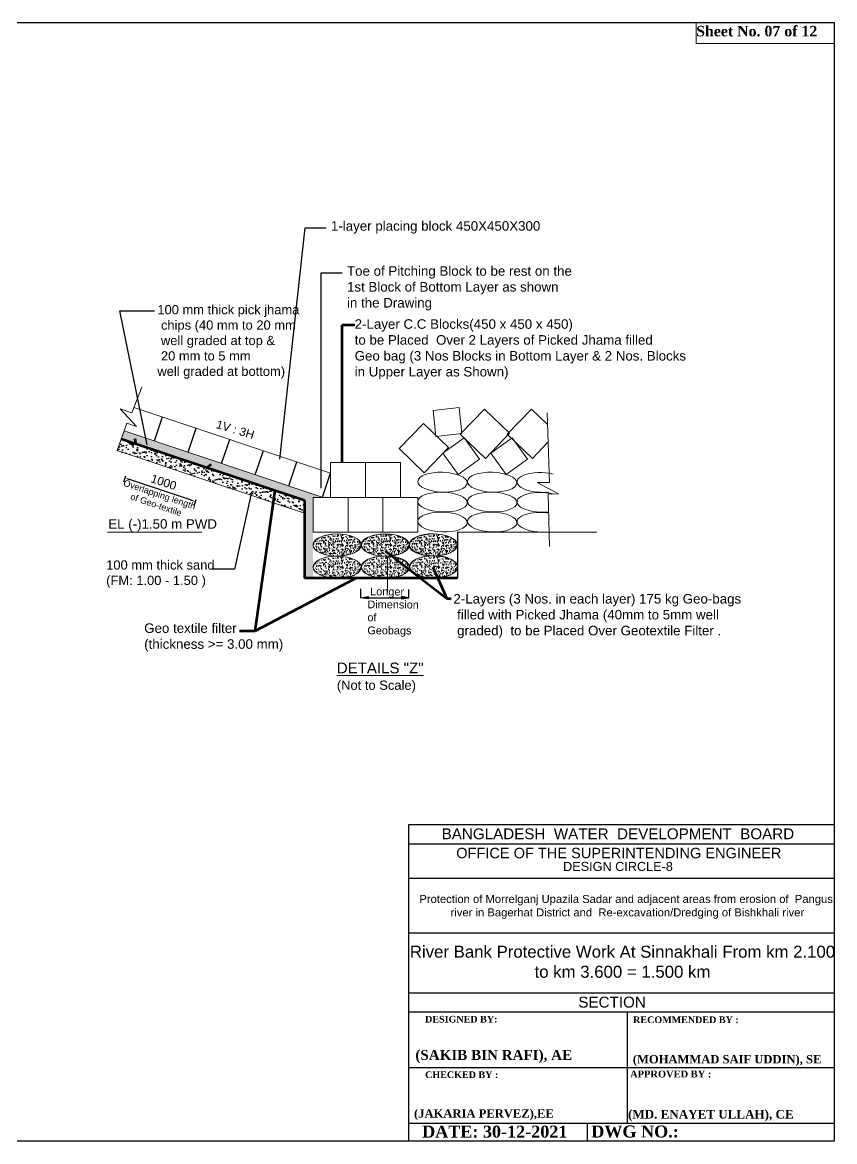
# Model space of a CAD drawing. Header units: inches. Extents: x 89000 to 397445, y -7498 to 0.
# Drawn here: x 392037 to 397445, y -7498 to -48 of the extents above; entities that cross this region are included whole.
import ezdxf
from ezdxf.enums import TextEntityAlignment as Align

# ---------------------------------------------------------------- set-up
doc = ezdxf.new("R2010")
doc.units = ezdxf.units.IN
doc.header["$LTSCALE"] = 7
doc.header["$MEASUREMENT"] = 0
doc.layers.add('LINE', color=7, linetype='Continuous')
doc.styles.add('Kazi_T_H', font='timesbd.ttf')
doc.styles.get("Standard").update_dxf_attribs({"font": 'arial.ttf'})
doc.dimstyles.get("Standard").update_dxf_attribs({"dimtxt": 0.18, "dimasz": 0.18, "dimexe": 0.18, "dimexo": 0.0625, "dimgap": 0.09, "dimtad": 0, "dimtih": 1, "dimtoh": 1, "dimdec": 4, "dimzin": 0, "dimdsep": 46, "dimtxsty": 'Standard', "dimcen": 0.09, "dimadec": 0, "dimazin": 0, "dimtfac": 1, "dimtdec": 4, "dimtofl": 0, "dimtmove": 0, "dimatfit": 3, "dimfxl": 1, "dimtolj": 1, "dimtzin": 0, "dimarcsym": 0})
pattern_1 = [(49.99999999999992, (415775.8242729301, 24178.20584021576), (39.35188850313687, -3.44284247640309), [4.1148, -45.2628]), (355, (415775.8242729301, 24178.20584021576), (-7.612450410744043, 41.26823486255088), [3.29184, -36.21023999999999]), (100.4509999999998, (415779.1035849316, 24177.91893821579), (31.73958035984723, 37.82520456918303), [3.497039999999996, -38.46743999999995]), (46.18419999999995, (415775.8242729301, 24189.17864021609), (58.55307283270007, -9.081142833469102), [6.1722, -67.8942]), (96.63559999999993, (415780.7036913293, 24188.42188421611), (51.27931464470726, 53.44392007225061), [5.245559999999984, -57.70115999999986]), (351.184, (415775.8242729301, 24189.17864021609), (51.27939485580977, 53.44382545788907), [4.937760000000002, -54.31536000000002]), (20.99999999999997, (415781.3106729308, 24186.43544021572), (32.74881404444278, -22.08935199962072), [4.114800000000002, -45.26280000000001]), (326, (415781.3106729308, 24186.43544021572), (13.3492381230918, 39.78460068242096), [3.291839999999999, -36.21023999999998]), (71.45139999999995, (415784.0397249306, 24184.5946666158), (46.0979620063469, 17.69533726666838), [3.49704, -38.46744]), (37.49999999999996, (415775.8242729301, 24178.20584021576), (0.6671383021278432, 18.26388839660107), [0, -35.7713279999999, 0, -36.7588799999999, 0, -36.34739999999991]), (7.499999999999937, (415775.8242729301, 24178.20584021576), (14.43304710222606, 21.63900416071381), [0, -20.95804799999997, 0, -34.94836799999995, 0, -13.85315999999999]), (327.4999999999999, (415763.5896009313, 24178.20584021576), (29.28756855604423, -1.237408702417484), [0, -13.716, 0, -42.79392000000001, 0, -56.78424]), (317.4999999999999, (415758.1032009306, 24178.20584021576), (31.9959031793799, 5.492122063199911), [0, -17.83080000000001, 0, -28.41955200000001, 0, -40.32504000000001])]

msp = doc.modelspace()

# ---------------------------------------------------------------- hatches: boundary and pattern name
at = {"linetype": 'Continuous', "lineweight": -3, "ltscale": 0.5}
h = msp.add_hatch(dxfattribs=at)
h.set_pattern_fill('AR-SAND', color=0, scale=0.9360000000000002, angle=-3.81666561775622e-14, style=0)
h.set_pattern_definition([(37.49999999999996, (415775.8242729301, 24178.20584021576), (-1.497629293041036, 45.80907901402645), [0, -36.1370879999999, 0, -40.41647999999987, 0, -38.6333999999999]), (7.499999999999937, (415775.8242729301, 24178.20584021576), (42.07537930171711, 67.09482941319794), [0, -19.49500799999998, 0, -32.57092799999995, 0, -12.48155999999999]), (327.4999999999999, (415746.5817609312, 24178.20584021576), (74.03688585460047, 0.134520485911831), [0, -11.8872, 0, -42.79392000000001, 0, -55.86984]), (317.4999999999999, (415746.5817609312, 24178.20584021576), (71.46888395140705, 20.8661846568754), [0, -5.943600000000003, 0, -28.05379200000001, 0, -32.09544000000002])])
h.paths.add_polyline_path([(393915.7979494701, -3314.5506900412), (393915.7979494701, -3229.599428133617), (392695.2889369833, -2821.177186128727), (392668.4800813603, -2897.157327948182)])
h = msp.add_hatch(dxfattribs=at)
h.set_pattern_fill('AR-CONC', color=0, scale=0.216, angle=-3.81666561775622e-14, style=0)
h.set_pattern_definition(pattern_1)
edge = h.paths.add_edge_path()
edge.add_line((392714.6302964254, -2766.360999489712), (392695.2889369835, -2821.177186128785))
edge.add_line((392695.2889369833, -2821.177186128727), (393915.7979494695, -3229.599428133326))
edge.add_line((393915.7979494701, -3229.599428133617), (393915.7979494701, -3441.93792578658))
edge.add_line((393915.7979494701, -3441.937925786289), (393915.7979494701, -3748.122845842547))
edge.add_line((393915.7979494701, -3748.122845842547), (393973.0725048567, -3748.098416575624))
edge.add_line((393973.072504857, -3748.098416575507), (393973.0427762287, -3678.399478159539))
edge.add_ellipse((394132.7478088396, -3673.652503376637), major_axis=(-160.1635614430871, 1.048461859423853), ratio=0.4596705317050754, start_angle=355.85492239076694, end_angle=364.5123611635756, ccw=False)
edge.add_line((393973.0380356605, -3667.285192843337), (393972.9791969096, -3529.337406311461))
edge.add_ellipse((394132.9195208302, -3526.270971809325), major_axis=(-160.1635614430871, 1.048461859423853), ratio=0.4596705317050754, start_angle=357.1645229658917, end_angle=363.2027605884743, ccw=False)
edge.add_line((393972.975888926, -3521.58182164123), (393972.9419184835, -3441.937925786697))
edge.add_line((393972.9419184843, -3441.937925786289), (393972.9419184844, -3209.512663697344))
edge.add_line((393972.9419184843, -3209.512663697635), (394035.2099572608, -3209.512663697635))
edge.add_line((394035.209957262, -3209.512663697635), (394035.5792577516, -3208.409102580728))
edge.add_line((394035.5792577504, -3208.409102580787), (392714.6302964243, -2766.360999489421))
h = msp.add_hatch(dxfattribs=at)
h.set_pattern_fill('AR-CONC', color=0, scale=0.216, angle=-3.81666561775622e-14, style=0)
h.set_pattern_definition(pattern_1)
edge = h.paths.add_edge_path()
edge.add_ellipse((394132.9195208302, -3526.270971809325), major_axis=(-160.1635614430871, 1.048461859423853), ratio=0.4596705317050753, start_angle=0, end_angle=360)
h = msp.add_hatch(dxfattribs=at)
h.set_pattern_fill('AR-CONC', color=0, scale=0.216, angle=-3.81666561775622e-14, style=0)
h.set_pattern_definition([(49.99999999999992, (416096.9943262911, 24178.20584021576), (39.35188850313687, -3.44284247640309), [4.1148, -45.2628]), (355, (416096.9943262911, 24178.20584021576), (-7.612450410744043, 41.26823486255088), [3.29184, -36.21023999999999]), (100.4509999999998, (416100.2736382889, 24177.91893821579), (31.73958035984723, 37.82520456918303), [3.497039999999996, -38.46743999999995]), (46.18419999999995, (416096.9943262911, 24189.17864021609), (58.55307283270007, -9.081142833469102), [6.1722, -67.8942]), (96.63559999999993, (416101.8737446903, 24188.42188421611), (51.27931464470726, 53.44392007225061), [5.245559999999984, -57.70115999999986]), (351.184, (416096.9943262911, 24189.17864021609), (51.27939485580977, 53.44382545788907), [4.937760000000002, -54.31536000000002]), (20.99999999999997, (416102.4807262918, 24186.43544021572), (32.74881404444278, -22.08935199962072), [4.114800000000002, -45.26280000000001]), (326, (416102.4807262918, 24186.43544021572), (13.3492381230918, 39.78460068242096), [3.291839999999999, -36.21023999999998]), (71.45139999999995, (416105.2097782897, 24184.5946666158), (46.0979620063469, 17.69533726666838), [3.49704, -38.46744]), (37.49999999999996, (416096.9943262911, 24178.20584021576), (0.6671383021278432, 18.26388839660107), [0, -35.7713279999999, 0, -36.7588799999999, 0, -36.34739999999991]), (7.499999999999937, (416096.9943262911, 24178.20584021576), (14.43304710222606, 21.63900416071381), [0, -20.95804799999997, 0, -34.94836799999995, 0, -13.85315999999999]), (327.4999999999999, (416084.7596542905, 24178.20584021576), (29.28756855604423, -1.237408702417484), [0, -13.716, 0, -42.79392000000001, 0, -56.78424]), (317.4999999999999, (416079.2732542897, 24178.20584021576), (31.9959031793799, 5.492122063199911), [0, -17.83080000000001, 0, -28.41955200000001, 0, -40.32504000000001])])
edge = h.paths.add_edge_path()
edge.add_ellipse((394454.0895741912, -3526.270971809092), major_axis=(-160.1635614430871, 1.048461859423853), ratio=0.4596705317050753, start_angle=0, end_angle=360)
h = msp.add_hatch(dxfattribs=at)
h.set_pattern_fill('AR-CONC', color=0, scale=0.216, angle=-3.81666561775622e-14, style=0)
h.set_pattern_definition([(49.99999999999992, (416415.1548708262, 24178.20584021576), (39.35188850313687, -3.44284247640309), [4.1148, -45.2628]), (355, (416415.1548708262, 24178.20584021576), (-7.612450410744043, 41.26823486255088), [3.29184, -36.21023999999999]), (100.4509999999998, (416418.4341828259, 24177.91893821579), (31.73958035984723, 37.82520456918303), [3.497039999999996, -38.46743999999995]), (46.18419999999995, (416415.1548708262, 24189.17864021609), (58.55307283270007, -9.081142833469102), [6.1722, -67.8942]), (96.63559999999993, (416420.0342892254, 24188.42188421611), (51.27931464470726, 53.44392007225061), [5.245559999999984, -57.70115999999986]), (351.184, (416415.1548708262, 24189.17864021609), (51.27939485580977, 53.44382545788907), [4.937760000000002, -54.31536000000002]), (20.99999999999997, (416420.641270827, 24186.43544021572), (32.74881404444278, -22.08935199962072), [4.114800000000002, -45.26280000000001]), (326, (416420.641270827, 24186.43544021572), (13.3492381230918, 39.78460068242096), [3.291839999999999, -36.21023999999998]), (71.45139999999995, (416423.3703228267, 24184.5946666158), (46.0979620063469, 17.69533726666838), [3.49704, -38.46744]), (37.49999999999996, (416415.1548708262, 24178.20584021576), (0.6671383021278432, 18.26388839660107), [0, -35.7713279999999, 0, -36.7588799999999, 0, -36.34739999999991]), (7.499999999999937, (416415.1548708262, 24178.20584021576), (14.43304710222606, 21.63900416071381), [0, -20.95804799999997, 0, -34.94836799999995, 0, -13.85315999999999]), (327.4999999999999, (416402.9201988256, 24178.20584021576), (29.28756855604423, -1.237408702417484), [0, -13.716, 0, -42.79392000000001, 0, -56.78424]), (317.4999999999999, (416397.4337988267, 24178.20584021576), (31.9959031793799, 5.492122063199911), [0, -17.83080000000001, 0, -28.41955200000001, 0, -40.32504000000001])])
edge = h.paths.add_edge_path()
edge.add_ellipse((394772.2501187282, -3526.270971809325), major_axis=(-160.1635614430871, 1.048461859423853), ratio=0.4596705317050753, start_angle=0, end_angle=360)
h = msp.add_hatch(dxfattribs=at)
h.set_pattern_fill('AR-CONC', color=0, scale=0.216, angle=-3.81666561775622e-14, style=0)
h.set_pattern_definition([(49.99999999999992, (415775.8242729301, 24030.42664235897), (39.35188850313687, -3.44284247640309), [4.1148, -45.2628]), (355, (415775.8242729301, 24030.42664235897), (-7.612450410744043, 41.26823486255088), [3.29184, -36.21023999999999]), (100.4509999999998, (415779.1035849316, 24030.13974035878), (31.73958035984723, 37.82520456918303), [3.497039999999996, -38.46743999999995]), (46.18419999999995, (415775.8242729301, 24041.39944235861), (58.55307283270007, -9.081142833469102), [6.1722, -67.8942]), (96.63559999999993, (415780.7036913293, 24040.64268635862), (51.27931464470726, 53.44392007225061), [5.245559999999984, -57.70115999999986]), (351.184, (415775.8242729301, 24041.39944235861), (51.27939485580977, 53.44382545788907), [4.937760000000002, -54.31536000000002]), (20.99999999999997, (415781.3106729308, 24038.6562423587), (32.74881404444278, -22.08935199962072), [4.114800000000002, -45.26280000000001]), (326, (415781.3106729308, 24038.6562423587), (13.3492381230918, 39.78460068242096), [3.291839999999999, -36.21023999999998]), (71.45139999999995, (415784.0397249306, 24036.81546875878), (46.0979620063469, 17.69533726666838), [3.49704, -38.46744]), (37.49999999999996, (415775.8242729301, 24030.42664235897), (0.6671383021278432, 18.26388839660107), [0, -35.7713279999999, 0, -36.7588799999999, 0, -36.34739999999991]), (7.499999999999937, (415775.8242729301, 24030.42664235897), (14.43304710222606, 21.63900416071381), [0, -20.95804799999997, 0, -34.94836799999995, 0, -13.85315999999999]), (327.4999999999999, (415763.5896009313, 24030.42664235897), (29.28756855604423, -1.237408702417484), [0, -13.716, 0, -42.79392000000001, 0, -56.78424]), (317.4999999999999, (415758.1032009306, 24030.42664235897), (31.9959031793799, 5.492122063199911), [0, -17.83080000000001, 0, -28.41955200000001, 0, -40.32504000000001])])
edge = h.paths.add_edge_path()
edge.add_ellipse((394132.9195208302, -3674.050169666341), major_axis=(-160.1635614430871, 1.048461859423853), ratio=0.4596705317050753, start_angle=0, end_angle=360)
h = msp.add_hatch(dxfattribs=at)
h.set_pattern_fill('AR-CONC', color=0, scale=0.216, angle=-3.81666561775622e-14, style=0)
h.set_pattern_definition([(49.99999999999992, (416096.9943262911, 24031.33696997908), (39.35188850313687, -3.44284247640309), [4.1148, -45.2628]), (355, (416096.9943262911, 24031.33696997908), (-7.612450410744043, 41.26823486255088), [3.29184, -36.21023999999999]), (100.4509999999998, (416100.2736382889, 24031.05006797911), (31.73958035984723, 37.82520456918303), [3.497039999999996, -38.46743999999995]), (46.18419999999995, (416096.9943262911, 24042.30976997895), (58.55307283270007, -9.081142833469102), [6.1722, -67.8942]), (96.63559999999993, (416101.8737446903, 24041.55301397896), (51.27931464470726, 53.44392007225061), [5.245559999999984, -57.70115999999986]), (351.184, (416096.9943262911, 24042.30976997895), (51.27939485580977, 53.44382545788907), [4.937760000000002, -54.31536000000002]), (20.99999999999997, (416102.48072629, 24039.56656997927), (32.74881404444278, -22.08935199962072), [4.114800000000002, -45.26280000000001]), (326, (416102.48072629, 24039.56656997927), (13.3492381230918, 39.78460068242096), [3.291839999999999, -36.21023999999998]), (71.45139999999995, (416105.2097782897, 24037.72579637889), (46.0979620063469, 17.69533726666838), [3.49704, -38.46744]), (37.49999999999996, (416096.9943262911, 24031.33696997908), (0.6671383021278432, 18.26388839660107), [0, -35.7713279999999, 0, -36.7588799999999, 0, -36.34739999999991]), (7.499999999999937, (416096.9943262911, 24031.33696997908), (14.43304710222606, 21.63900416071381), [0, -20.95804799999997, 0, -34.94836799999995, 0, -13.85315999999999]), (327.4999999999999, (416084.7596542905, 24031.33696997908), (29.28756855604423, -1.237408702417484), [0, -13.716, 0, -42.79392000000001, 0, -56.78424]), (317.4999999999999, (416079.2732542897, 24031.33696997908), (31.9959031793799, 5.492122063199911), [0, -17.83080000000001, 0, -28.41955200000001, 0, -40.32504000000001])])
edge = h.paths.add_edge_path()
edge.add_ellipse((394454.0895741912, -3673.139842046236), major_axis=(-160.1635614430871, 1.048461859423853), ratio=0.4596705317050753, start_angle=0, end_angle=360)
h = msp.add_hatch(dxfattribs=at)
h.set_pattern_fill('AR-CONC', color=0, scale=0.216, angle=-3.81666561775622e-14, style=0)
h.set_pattern_definition([(49.99999999999992, (416417.1683703861, 24032.34287598098), (39.35188850313687, -3.44284247640309), [4.1148, -45.2628]), (355, (416417.1683703861, 24032.34287598098), (-7.612450410744043, 41.26823486255088), [3.29184, -36.21023999999999]), (100.4509999999998, (416420.4476823857, 24032.05597398101), (31.73958035984723, 37.82520456918303), [3.497039999999996, -38.46743999999995]), (46.18419999999995, (416417.1683703861, 24043.31567598085), (58.55307283270007, -9.081142833469102), [6.1722, -67.8942]), (96.63559999999993, (416422.0477887871, 24042.55891998086), (51.27931464470726, 53.44392007225061), [5.245559999999984, -57.70115999999986]), (351.184, (416417.1683703861, 24043.31567598085), (51.27939485580977, 53.44382545788907), [4.937760000000002, -54.31536000000002]), (20.99999999999997, (416422.654770385, 24040.57247598094), (32.74881404444278, -22.08935199962072), [4.114800000000002, -45.26280000000001]), (326, (416422.654770385, 24040.57247598094), (13.3492381230918, 39.78460068242096), [3.291839999999999, -36.21023999999998]), (71.45139999999995, (416425.3838223866, 24038.73170238125), (46.0979620063469, 17.69533726666838), [3.49704, -38.46744]), (37.49999999999996, (416417.1683703861, 24032.34287598098), (0.6671383021278432, 18.26388839660107), [0, -35.7713279999999, 0, -36.7588799999999, 0, -36.34739999999991]), (7.499999999999937, (416417.1683703861, 24032.34287598098), (14.43304710222606, 21.63900416071381), [0, -20.95804799999997, 0, -34.94836799999995, 0, -13.85315999999999]), (327.4999999999999, (416404.9336983854, 24032.34287598098), (29.28756855604423, -1.237408702417484), [0, -13.716, 0, -42.79392000000001, 0, -56.78424]), (317.4999999999999, (416399.4472983865, 24032.34287598074), (31.9959031793799, 5.492122063199911), [0, -17.83080000000001, 0, -28.41955200000001, 0, -40.32504000000001])])
edge = h.paths.add_edge_path()
edge.add_ellipse((394774.2636182843, -3672.133936044105), major_axis=(-160.1635614430871, 1.048461859423853), ratio=0.4596705317050753, start_angle=0, end_angle=360)
h = msp.add_hatch(color=0, dxfattribs=at)
h.set_gradient(color1=(255, 255, 255), one_color=1, tint=1, name='CYLINDER')
h.paths.add_polyline_path([(394289.8148895329, -3877.372506225525), (394340.2148895333, -3885.772506225432), (394340.2148895333, -3868.972506225386)])
h = msp.add_hatch(color=0, dxfattribs=at)
h.set_gradient(color1=(255, 255, 255), one_color=1, tint=1, name='CYLINDER')
h.paths.add_polyline_path([(394610.0379254068, -3877.372506225758), (394559.6379254083, -3885.772506225432), (394559.6379254083, -3868.972506225386)])

# ---------------------------------------------------------------- linework, layer by layer
at = {"color": 0, "linetype": 'Continuous', "lineweight": -3, "ltscale": 0.5}
for p, q in [((392915.8918307456, -2833.712034304204), (392969.4561456232, -2673.648625793445)), ((393139.829316148, -2908.651447956727), (393193.3936310256, -2748.588039445967)), ((393363.7668015505, -2983.590861609016), (393417.3311164262, -2823.527453098723)), ((393587.704286951, -3058.530275261539), (393641.2686018287, -2898.466866750779)), ((393811.6417723535, -3133.469688914061), (393865.2060872311, -2973.406280403302)), ((394035.5792577504, -3208.409102580088), (394089.1435726317, -3048.345694056057)), ((393157.1166428993, -3226.819396975261), (392750.3296089763, -3090.695148228944)), ((394289.8148895329, -3877.372506225525), (394289.8148895329, -3818.415368433154)), ((394289.8148895329, -3877.372506225525), (394340.2148895333, -3868.972506225386)), ((394340.2148895333, -3868.972506225386), (394340.2148895333, -3885.772506225432)), ((394610.0379254068, -3877.372506225758), (394559.6379254083, -3868.972506225386)), ((394610.0379254068, -3877.372506225758), (394610.0379254068, -3821.75252707144)), ((394340.2148895333, -3885.772506225432), (394289.8148895329, -3877.372506225525)), ((394340.2148895333, -3877.372506225525), (394559.6379254083, -3877.372506225525)), ((394559.6379254083, -3885.772506225432), (394610.0379254068, -3877.372506225758)), ((394608.5595109903, -6108.456748856406), (397442.4005881969, -6108.456748856406)), ((396065.846449408, -7374.060378387512), (396065.846449408, -6635.169908501615))]:
    msp.add_line(p, q, dxfattribs=at)
at = {"color": 0, "lineweight": -3, "ltscale": 0.5}
for p, q in [((392723.2226442485, -3068.970220997042), (392710.1737654502, -3107.964850911216)), ((393191.8396847448, -3225.784812584563), (393178.7908059465, -3264.779442498504))]:
    msp.add_line(p, q, dxfattribs=at)
at = {"color": 0, "linetype": 'Continuous', "lineweight": -3, "ltscale": 0.5}
for points in [[(392752.0538042145, -3085.542647681243), (392748.6054137418, -3095.847648777344), (392719.4146056915, -3080.349976808808)], [(393158.8408381338, -3221.666896427327), (393155.3924476611, -3231.971897523428), (393188.0316461841, -3237.16456839563)]]:
    msp.add_solid(points, dxfattribs=at)
at = {"layer": 'LINE', "color": 0, "lineweight": 13, "ltscale": 0.5}
for p, q in [((394089.1435726317, -3048.34569405629), (392779.9582767668, -2610.2342351431)), ((394038.8769710562, -3209.512663697635), (392714.6302964254, -2766.360999489712)), ((393915.7979494701, -3314.5506900412), (392668.6516215684, -2897.214730913096)), ((393232.6900408337, -3441.937925786289), (392602.7760071228, -3441.937925786289)), ((393972.9419184843, -3441.937925786988), (394670.2177047724, -3441.937925786522)), ((393972.9419184843, -3441.937925786289), (394670.2177047724, -3441.937925786289)), ((394933.3401676765, -3441.715370766862), (395862.7159037752, -3441.715370766164)), ((394468.4077221802, -3607.026669040366), (394468.4077221802, -3839.451931129253)), ((394468.4077221802, -3839.451931129253), (394468.4077221802, -3607.026669040366))]:
    msp.add_line(p, q, dxfattribs=at)
at = {"layer": 'LINE', "color": 0, "lineweight": 53, "ltscale": 0.5}
for p, q in [((393915.7979494701, -3229.599428133617), (392695.2889369833, -2821.177186128727)), ((392791.4880881174, -2853.368569054684), (392787.3112673158, -2818.728705367583)), ((393264.4220410487, -3011.62774076061), (393294.0726903113, -2988.73227910469)), ((393915.7979494701, -3229.599428133617), (393915.7979494701, -3441.937925786289)), ((393915.7979494701, -3441.937925786289), (393915.7979494701, -3748.122845842547)), ((394933.3401676765, -3747.688834434419), (393915.7979494701, -3748.122845842547))]:
    msp.add_line(p, q, dxfattribs=at)
at = {"layer": 'LINE', "color": 0, "lineweight": -3, "ltscale": 0.5}
msp.add_line((394933.3401676765, -3441.715370766862), (394933.3401676765, -3747.688834434652), dxfattribs=at)
at = {"layer": 'LINE', "color": 0, "linetype": 'ByBlock', "lineweight": -3, "ltscale": 0.5}
for p, q in [((394608.5595109903, -5389.207327524608), (394608.5595109903, -7497.837114986673)), ((397442.4005881969, -5389.207327524608), (394608.5595109903, -5389.207327524608)), ((397442.4005881969, -5517.987562011869), (394608.5595109903, -5517.987562012102)), ((397442.4005881969, -5747.349981009203), (394608.5595109903, -5747.349981009203)), ((397442.4005881969, -6510.550973514502), (394608.5595109903, -6510.550973514502)), ((397442.4005881969, -6635.169908501615), (394608.5595109903, -6635.169908501615)), ((394608.5595109903, -7004.615143444797), (397442.4005881969, -7004.615143444098)), ((394608.5595109903, -7374.060378387512), (397442.4005881969, -7374.060378387512)), ((395800.0906155456, -7494.445844902133), (395800.0906155475, -7374.060378387512))]:
    msp.add_line(p, q, dxfattribs=at)
msp.add_lwpolyline([(386628.2547565096, -47.74289244966349), (397442.4005881969, -47.74289244966349), (397442.4005881969, -7494.445844902133), (386628.2547565096, -7494.445844902133)], close=True, dxfattribs=at)
at = {"layer": 'LINE', "color": 0, "lineweight": 13, "ltscale": 0.5}
for points in [[(397442.4005881969, -47.74289244966349), (396523.1540392519, -47.74289244989632), (396523.1540392519, -189.1999584664009), (397442.4005881969, -189.1999584664009)], [(394944.3331964532, -2611.597094970799), (394771.0565467453, -2630.631216539346), (394790.0906682698, -2803.907866270791), (394963.3673180225, -2784.873744746248)], [(394952.6617124373, -2788.592402210736), (395119.6888586315, -2950.219859333985), (395281.31631571, -2783.192713138225), (395114.2891695606, -2621.565256037327)], [(394545.0794480661, -2883.755356827794), (394712.1065942603, -3045.382813950811), (394873.7340513388, -2878.355667755284), (394706.7069051894, -2716.728210654153)], [(394938.5806283852, -3056.265697715149), (395080.1119711655, -2954.501390836944), (394978.3476643091, -2812.970048102361), (394836.8163215755, -2914.734354958215)], [(395257.939696494, -3056.265697715149), (395399.4710392723, -2954.501390836944), (395297.7067324179, -2812.970048102361), (395156.1753896824, -2914.734354958215)], [(394089.1545495609, -3209.512663697635), (394321.5798116284, -3209.512663697635), (394321.5798116284, -2977.087401631099), (394089.1545495609, -2977.087401631099)], [(394321.5798116284, -3209.512663697635), (394554.005073694, -3209.512663697635), (394554.005073694, -2977.087401631099), (394321.5798116284, -2977.087401631099)], [(393972.9419184843, -3441.937925786988), (394205.3671805947, -3441.937925786522), (394205.3671805947, -3209.512663697635), (393972.9419184843, -3209.512663697635)], [(394205.3671805947, -3441.937925786522), (394437.7924426603, -3441.937925786522), (394437.7924426603, -3209.512663697635), (394205.3671805947, -3209.512663697635)], [(394437.7924426603, -3441.937925786522), (394670.2177047724, -3441.937925786522), (394670.2177047724, -3209.512663697635), (394437.7924426603, -3209.512663697635)]]:
    msp.add_lwpolyline(points, close=True, dxfattribs=at)
for points in [[(392832.993880562, -2475.057868430667), (392765.7075181151, -2646.556359139082), (392689.0247122491, -2619.200072468768), (392796.299012396, -2737.307459003103), (392732.5494962125, -2715.575417280939), (392668.4800813621, -2897.157327948182)], [(395530.3484087991, -2721.26724360841), (395427.3155531915, -2621.565256037327), (395265.6880960683, -2788.592402210736), (395432.7152422643, -2950.219859333985), (395534.2781859538, -2845.263876294994)], [(395531.5186096071, -2647.717162100875), (395546.21069036, -3111.297784721755), (395464.7947178664, -3111.539757316976), (395605.7396403173, -3186.317154002652), (395538.3975589922, -3187.46890640007), (395546.6879962286, -3536.278380198448)]]:
    msp.add_lwpolyline(points, dxfattribs=at)
at = {"layer": 'LINE', "color": 0, "lineweight": 9, "ltscale": 0.5, "extrusion": (0, 0, -1)}
for centre in [(394834.2197818788, -3108.214087653716), (395164.9796833614, -3108.214087653716), (394834.5428069303, -3240.908928211589), (395165.3027084167, -3240.908928211589), (394834.8658319818, -3373.603768769462), (395165.6257334663, -3373.603768769462)]:
    msp.add_ellipse(centre, major_axis=(-164.6481272087495, 5.298660709608685), ratio=0.3999216098319038, dxfattribs=at)
for centre, start_param, end_param in [((395494.7308183214, -3110.247007211481), 4.415154917623578, 8.331166990836724), ((395495.0538433729, -3242.941847769354), 4.415154917623578, 8.331166990836724), ((395495.3261782168, -3375.636688327228), 4.396914008775774, 8.124678977304125)]:
    msp.add_ellipse(centre, major_axis=(-164.6481272087495, 5.298660709608685), ratio=0.3999216098319038, start_param=start_param, end_param=end_param, dxfattribs=at)
at = {"layer": 'LINE', "color": 0, "lineweight": 9, "ltscale": 0.5}
for centre in [(394132.9195208302, -3526.270971809325), (394453.236972786, -3527.307447861225), (394454.0895741912, -3526.270971809092), (394772.2501187282, -3526.270971809325), (394773.3464158507, -3525.338066986573), (394132.9195208302, -3674.050169666341), (394453.236972786, -3674.176318097903), (394454.0895741912, -3673.139842046236), (394774.2636182843, -3672.133936044105), (394775.3599154106, -3671.201031221586)]:
    msp.add_ellipse(centre, major_axis=(-160.163561443087, 1.048461859423862), ratio=0.4596705317050753, dxfattribs=at)

# ---------------------------------------------------------------- texts
at = {"color": 0, "linetype": 'Continuous', "lineweight": -3, "ltscale": 0.5, "insert": (392953.7231259359, -3180.260871252554), "char_height": 60, "attachment_point": 5, "rotation": 341.4980732462341}
msp.add_mtext('\\A1;{\\H0.9333x;1000\\H0.7653x;\\POverlapping length\\Pof Geo-textile}', dxfattribs=at)
at = {"layer": 'LINE', "color": 0, "linetype": 'ByBlock', "lineweight": -3, "ltscale": 0.5}
for s, height, p in [('BANGLADESH  WATER  DEVELOPMENT  BOARD', 72.35232321933763, (396002.2405327309, -5485.136978098366)), ('OFFICE OF THE SUPERINTENDING ENGINEER', 69.39847886400001, (396008.3289255474, -5611.559101870458)), ('DESIGN CIRCLE-8', 60.34650336, (396002.6935040366, -5696.359709879558)), ('SECTION', 72.41580403199998, (395963.4213601754, -6605.508804614597))]:
    msp.add_text(s, height=height, dxfattribs=at).set_placement(p, align=Align.CENTER)
at = {"layer": 'LINE', "color": 0, "linetype": 'ByBlock', "lineweight": -3, "ltscale": 0.5, "style": 'Kazi_T_H'}
for s, height, p in [('DESIGNED BY:', 44.33342819316995, (394718.3527045243, -6705.157587116992)), ('RECOMMENDED BY :', 44.33342819316995, (396103.4838347298, -6708.873140341544)), ('(SAKIB BIN RAFI), AE', 66.50014228975493, (394653.5408519872, -6953.995391183707)), ('(MOHAMMAD SAIF UDDIN), SE ', 55.41678524146243, (396101.6258992341, -6977.091856344079)), ('CHECKED BY :', 44.33342819316995, (394718.3527045243, -7074.602822060173)), ('APPROVED BY :', 46.01366512169109, (396083.7487502762, -7070.91853185877)), ('(JAKARIA PERVEZ),EE ', 55.41678524146243, (394644.7766317755, -7338.005532532174)), ('(MD. ENAYET ULLAH), CE ', 57.51708140211386, (396069.5664691806, -7344.422361457895)), ('DATE: 30-12-2021', 79.80017074770593, (394698.4497416851, -7471.19386535784)), ('DWG NO.: ', 79.80017074770593, (395824.7780930393, -7470.388471475511))]:
    msp.add_text(s, height=height, dxfattribs=at).set_placement(p)
at = {"layer": 'LINE', "color": 0, "lineweight": 13, "ltscale": 0.5, "attachment_point": 1}
for s, insert, char_height, width in [('{\\fTimes New Roman|b1|i0|c0|p18;Sheet No. 07 of 12}', (396523.1540392519, -70.83360323187662), 69.96767869439999, 961.5735500411007), ('{\\H1.432x;\\LDETAILS "Z"\\P\\H0.8603x;\\l(Not to Scale)}', (394130.528642639, -4309.168400160081), 50.08010471406652, 812.6076130041849)]:
    msp.add_mtext(s, dxfattribs=dict(at, insert=insert, char_height=char_height, width=width))
at = {"layer": 'LINE', "color": 0, "linetype": 'ByBlock', "lineweight": -3, "ltscale": 0.5, "char_height": 63.4400922615762, "attachment_point": 1}
for s, insert in [('1-layer placing block 450X450X300', (394091.3578412695, -1370.976318078392)), ('Toe of Pitching Block to be rest on the \\P1st Block of Bottom Layer as shown \\Pin the Drawing', (394198.2148902765, -1670.734131477817)), ('2-Layer C.C Blocks(450 x 450 x 450)\\Pto be Placed  Over 2 Layers of Picked Jhama filled\\PGeo bag (3 Nos Blocks in Bottom Layer & 2 Nos. Blocks\\Pin Upper Layer as Shown)', (394249.2964186961, -2023.933081080017)), ('EL (-)1.50 m PWD', (392608.6928465175, -3354.624633843589)), ('2-Layers (3 Nos. in each layer) 175 kg Geo-bags \\P filled with Picked Jhama (40mm to 5mm well\\P graded)  to be Placed Over Geotextile Filter .', (394906.9459261014, -3852.802576030881)), ('Geo textile filter \\P(thickness >= 3.00 mm) ', (392847.8138934406, -4048.174095989249))]:
    msp.add_mtext(s, dxfattribs=dict(at, insert=insert))
at = {"layer": 'LINE', "color": 0, "linetype": 'ByBlock', "lineweight": 40, "ltscale": 0.5, "char_height": 61.53193283100535, "attachment_point": 1}
for s, insert in [('100 mm thick pick jhama\\P chips (40 mm to 20 mm\\P well graded at top &\\P 20 mm to 5 mm \\Pwell graded at bottom) ', (392935.6314508239, -1929.096089361745)), ('100 mm thick sand \\P(FM: 1.00 - 1.50 )', (392594.8637462477, -3628.504705092215))]:
    msp.add_mtext(s, dxfattribs=dict(at, insert=insert))
at = {"layer": 'LINE', "color": 0, "lineweight": 13, "ltscale": 0.5, "attachment_point": 1}
for s, insert, char_height, width, rotation in [('1V : 3H', (393337.7770000765, -2693.205889201534), 56, 328.7194168439177, 343.0631244216643), (' {\\H1.112x;Longer Dimension of Geobags}', (394335.0033836732, -3809.668879292483), 46.60981613382224, 357.2564361926465, 359.7405436734815)]:
    msp.add_mtext(s, dxfattribs=dict(at, insert=insert, char_height=char_height, width=width, rotation=rotation))
at = {"layer": 'LINE', "color": 0, "linetype": 'ByBlock', "lineweight": -3, "ltscale": 0.5, "width": 2826.040163557143, "attachment_point": 2}
for s, insert, char_height in [('{\\C256;Protection of Morrelganj Upazila Sadar and adjacent areas from erosion of  Pangusi river in Bagerhat District and  Re-excavation/Dredging of Bishkhali river}', (396065.2820952248, -5855.905257951643), 53.48825867698068), ('{\\C256;River Bank Protective Work At Sinnakhali From km 2.100 to km 3.600 = 1.500 km}', (396032.6848568388, -6193.612946560315), 80)]:
    msp.add_mtext(s, dxfattribs=dict(at, insert=insert, char_height=char_height))

# ---------------------------------------------------------------- leaders
at = {"color": 0, "linetype": 'Continuous', "lineweight": -3, "ltscale": 0.5}
for points in [[(393751.2884167577, -2955.178488706981), (393918.7048240001, -1414.927585634912), (394059.5296132522, -1414.927585634912)], [(394025.561873007, -3148.022819132122), (394025.561873007, -1714.685399034803), (394166.3866622592, -1714.685399034803)], [(392867.2775605949, -2858.802331746832), (392685.8289091414, -1967.647514892087), (392915.7315100761, -1967.647514892087)], [(393561.9423484052, -3173.852343606108), (393449.5745701859, -3686.700297083516), (393297.5528253982, -3686.700297083516)]]:
    msp.add_leader(points, dimstyle='Standard', override={"dimasz": 0.7, "dimgap": 0.09, "dimtad": 0, "dimfxl": 0.15, "dimfxlon": 1}, dxfattribs=at)
at = {"layer": 'LINE', "color": 0, "lineweight": 13, "ltscale": 0.5}
for points in [[(394165.1832755166, -2977.087401631099), (394165.1832755166, -2060.386104147692), (394251.4678621566, -2060.386104147692)], [(393718.3414356703, -3163.524019234857), (393584.8342403299, -4099.087499305184)], [(394452.9518050323, -3566.15003651478), (394862.7473445064, -3882.447190395134)], [(394770.7687458465, -3673.064658093543), (394862.7473445064, -3882.447190395134), (394892.2032523336, -3882.447190395134)], [(394260.4101909878, -3748.031427203721), (393584.8342403299, -4099.087499305184), (393481.6549436147, -4099.087499305184)]]:
    msp.add_leader(points, dimstyle='Standard', override={"dimtxt": 0.9, "dimasz": 0.7, "dimclrd": 7, "dimclre": 7, "dimclrt": 7, "dimlwd": 65535, "dimlwe": 65535}, dxfattribs=at)

doc.saveas('drawing.dxf')
